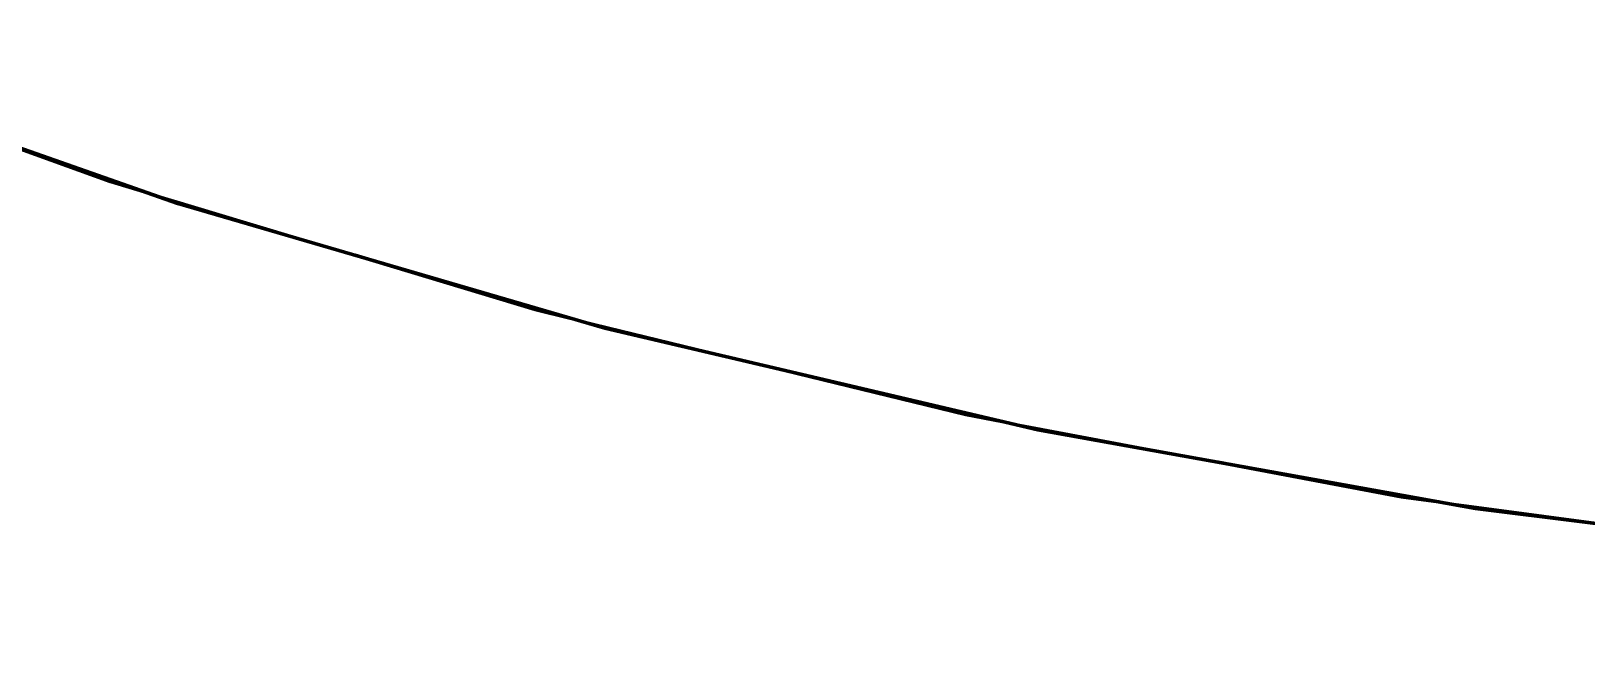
# Model space of a CAD drawing. Header units: millimetres. Extents: x 0 to 420, y 0 to 297.
# Drawn here: x 191.23 to 196.46, y 215.83 to 217.92 of the extents above; entities that cross this region are included whole.
import ezdxf

# ---------------------------------------------------------------- set-up
doc = ezdxf.new("R2010")
doc.units = ezdxf.units.MM
doc.linetypes.add('DASHED', pattern=[1.524, 1.27, -0.254])
for name, color, linetype, lineweight in [('DIM', 3, 'CONTINUOUS', 18), ('HIDDEN', 8, 'DASHED', 25), ('VISIBLE', 7, 'CONTINUOUS', 50)]:
    doc.layers.add(name, color=color, linetype=linetype, lineweight=lineweight)
doc.styles.add('CJK', font='NotoSansCJK-Regular.ttc')
doc.dimstyles.new('GB', dxfattribs={"dimtxt": 2.8, "dimasz": 2.2, "dimexe": 1.5, "dimexo": 1, "dimgap": 0.6, "dimtad": 1, "dimlfac": 100, "dimzin": 12, "dimdsep": 46, "dimtxsty": 'CJK', "dimcen": 2.5, "dimazin": 3, "dimtfac": 0.5, "dimtmove": 2, "dimatfit": 3})

msp = doc.modelspace()

# ---------------------------------------------------------------- linework, layer by layer
at = {"layer": 'HIDDEN'}
for points in [[(191.4991, 217.41687), (190.09675, 217.92259)], [(191.4991, 217.41687), (190.09675, 217.92259)], [(192.92638, 216.9865), (191.4991, 217.41687)], [(192.92638, 216.9865), (191.4991, 217.41687)], [(192.32128, 217.16896), (191.61351, 217.38237)], [(194.37453, 216.63271), (192.92638, 216.9865)], [(194.37453, 216.63271), (192.92638, 216.9865)], [(193.76289, 216.78213), (193.04465, 216.9576)], [(195.83947, 216.35649), (194.37453, 216.63271)], [(195.83947, 216.35649), (194.37453, 216.63271)], [(195.22307, 216.47271), (194.4964, 216.60973)], [(197.31703, 216.15863), (195.83947, 216.35649)], [(197.31703, 216.15863), (195.83947, 216.35649)], [(196.69767, 216.24156), (195.96462, 216.33973)]]:
    msp.add_lwpolyline(points, dxfattribs=at)
at = {"layer": 'VISIBLE'}
for points in [[(191.72586, 217.34292), (190.31505, 217.83828)], [(191.4991, 217.41687), (190.90233, 217.63208)], [(191.61351, 217.38237), (191.4991, 217.41687)], [(193.16111, 216.92358), (191.72586, 217.34292)], [(192.92638, 216.9865), (192.32128, 217.16896)], [(193.04465, 216.9576), (192.92638, 216.9865)], [(194.61669, 216.58145), (193.16111, 216.92358)], [(194.37453, 216.63271), (193.76289, 216.78213)], [(194.4964, 216.60973), (194.37453, 216.63271)], [(196.08846, 216.31752), (194.61669, 216.58145)], [(195.83947, 216.35649), (195.22307, 216.47271)], [(195.96462, 216.33973), (195.83947, 216.35649)], [(197.57222, 216.13253), (196.08846, 216.31752)]]:
    msp.add_lwpolyline(points, dxfattribs=at)

# ---------------------------------------------------------------- dimensions: what is measured, and where the dimension line sits
at = {"layer": 'DIM'}
msp.add_linear_dim(base=(172.3, 209), p1=(172.3, 216), p2=(228.28485, 216), text='55.98', dimstyle='GB', dxfattribs=at).render()

doc.saveas('drawing.dxf')
